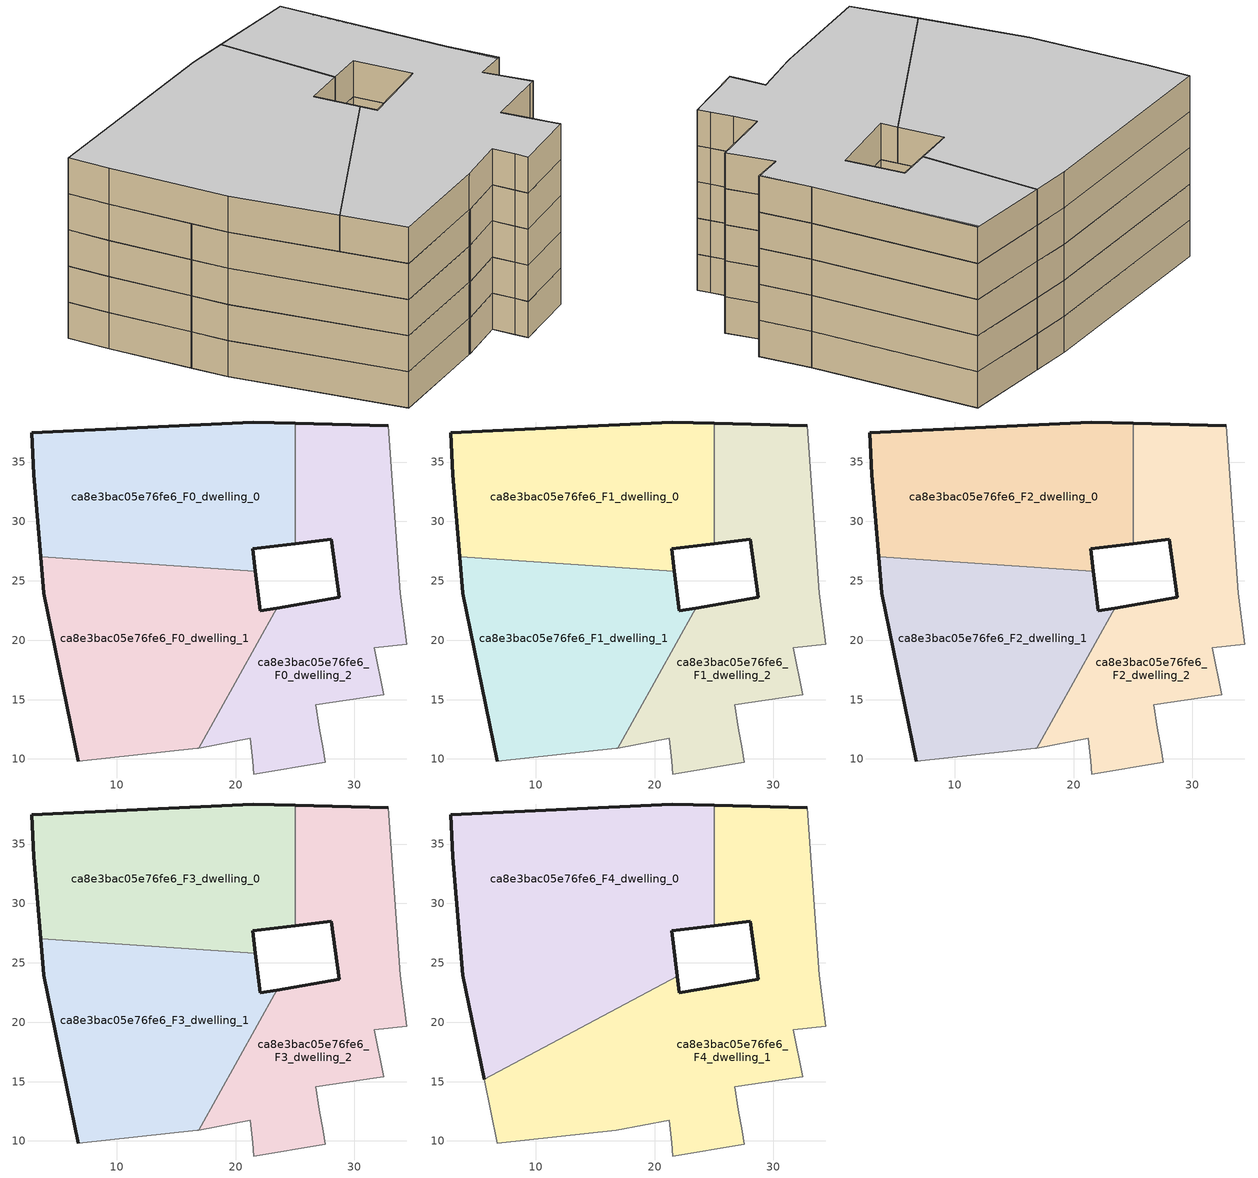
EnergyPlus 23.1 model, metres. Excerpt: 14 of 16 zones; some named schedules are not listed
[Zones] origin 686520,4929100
ca8e3bac05e76fe6_F0_dwelling_0
 floor ground (EU_floor_Construction): 25.04,28.13 25.04,38.28 21.51,38.38 2.83,37.46 3,33.93 3.6,27.04 21.67,25.79 21.44,27.7 z0
 wall outside (EU_wall_Construction): 25.04,28.13 21.44,27.7 21.67,25.79 / 3.6,27.04 3,33.93 2.83,37.46 21.51,38.38 25.04,38.28 z0:3
 wall to ca8e3bac05e76fe6_F0_dwelling_2 (EU_wall_Construction): 25.04,38.28 25.04,28.13 z0:3
 wall to ca8e3bac05e76fe6_F0_dwelling_1 (EU_wall_Construction): 21.67,25.79 3.6,27.04 z0:3
ca8e3bac05e76fe6_F0_dwelling_1
 floor ground (EU_floor_Construction): 16.9,10.91 23.46,22.71 22.09,22.47 21.67,25.79 3.6,27.04 3.87,23.94 6.75,9.79 16.79,10.89 z0
 wall outside (EU_wall_Construction): 6.75,9.79 3.87,23.94 3.6,27.04 / 21.67,25.79 22.09,22.47 23.46,22.71 z0:3
 wall to ca8e3bac05e76fe6_F0_dwelling_2 (EU_wall_Construction): 23.46,22.71 16.9,10.91 z0:3
 wall adiabatic (EU_wall_Construction): 16.9,10.91 16.79,10.89 6.75,9.79 z0:3
ca8e3bac05e76fe6_F0_dwelling_2
 floor ground (EU_floor_Construction): 27.57,9.74 27.38,10.82 27.06,12.62 26.75,14.57 31.9,15.32 32.49,15.39 31.69,19.37 34.43,19.66 33.87,23.95 32.85,38.05 25.04,38.28 25.04,28.13 28.07,28.5 28.72,23.62 23.46,22.71 16.9,10.91 21.25,11.75 21.43,9.86 21.53,8.74 z0
 wall outside (EU_wall_Construction): 23.46,22.71 28.72,23.62 28.07,28.5 25.04,28.13 / 25.04,38.28 32.85,38.05 z0:3
 wall adiabatic (EU_wall_Construction): 32.85,38.05 33.87,23.95 34.43,19.66 31.69,19.37 32.49,15.39 31.9,15.32 26.75,14.57 27.06,12.62 27.38,10.82 27.57,9.74 21.53,8.74 21.43,9.86 21.25,11.75 16.9,10.91 z0:3
ca8e3bac05e76fe6_F1_dwelling_0
 floor to ca8e3bac05e76fe6_F0_dwelling_0 (EU_floor_Construction): 25.04,28.13 25.04,38.28 21.51,38.38 2.83,37.46 3,33.93 3.6,27.04 21.67,25.79 21.44,27.7 z3
 wall outside (EU_wall_Construction): 25.04,28.13 21.44,27.7 21.67,25.79 / 3.6,27.04 3,33.93 2.83,37.46 21.51,38.38 25.04,38.28 z3:6
 wall to ca8e3bac05e76fe6_F1_dwelling_2 (EU_wall_Construction): 25.04,38.28 25.04,28.13 z3:6
 wall to ca8e3bac05e76fe6_F1_dwelling_1 (EU_wall_Construction): 21.67,25.79 3.6,27.04 z3:6
ca8e3bac05e76fe6_F1_dwelling_1
 floor to ca8e3bac05e76fe6_F0_dwelling_1 (EU_floor_Construction): 16.9,10.91 23.46,22.71 22.09,22.47 21.67,25.79 3.6,27.04 3.87,23.94 6.75,9.79 16.79,10.89 z3
 wall outside (EU_wall_Construction): 6.75,9.79 3.87,23.94 3.6,27.04 / 21.67,25.79 22.09,22.47 23.46,22.71 z3:6
 wall to ca8e3bac05e76fe6_F1_dwelling_2 (EU_wall_Construction): 23.46,22.71 16.9,10.91 z3:6
 wall adiabatic (EU_wall_Construction): 16.9,10.91 16.79,10.89 6.75,9.79 z3:6
ca8e3bac05e76fe6_F1_dwelling_2
 floor to ca8e3bac05e76fe6_F0_dwelling_2 (EU_floor_Construction): 27.57,9.74 27.38,10.82 27.06,12.62 26.75,14.57 31.9,15.32 32.49,15.39 31.69,19.37 34.43,19.66 33.87,23.95 32.85,38.05 25.04,38.28 25.04,28.13 28.07,28.5 28.72,23.62 23.46,22.71 16.9,10.91 21.25,11.75 21.43,9.86 21.53,8.74 z3
 wall outside (EU_wall_Construction): 23.46,22.71 28.72,23.62 28.07,28.5 25.04,28.13 / 25.04,38.28 32.85,38.05 z3:6
 wall adiabatic (EU_wall_Construction): 32.85,38.05 33.87,23.95 34.43,19.66 31.69,19.37 32.49,15.39 31.9,15.32 26.75,14.57 27.06,12.62 27.38,10.82 27.57,9.74 21.53,8.74 21.43,9.86 21.25,11.75 16.9,10.91 z3:6
ca8e3bac05e76fe6_F2_dwelling_0
 floor to ca8e3bac05e76fe6_F1_dwelling_0 (EU_floor_Construction): 25.04,28.13 25.04,38.28 21.51,38.38 2.83,37.46 3,33.93 3.6,27.04 21.67,25.79 21.44,27.7 z6
 wall outside (EU_wall_Construction): 25.04,28.13 21.44,27.7 21.67,25.79 / 3.6,27.04 3,33.93 2.83,37.46 21.51,38.38 25.04,38.28 z6:9
 wall to ca8e3bac05e76fe6_F2_dwelling_2 (EU_wall_Construction): 25.04,38.28 25.04,28.13 z6:9
 wall to ca8e3bac05e76fe6_F2_dwelling_1 (EU_wall_Construction): 21.67,25.79 3.6,27.04 z6:9
ca8e3bac05e76fe6_F2_dwelling_1
 floor to ca8e3bac05e76fe6_F1_dwelling_1 (EU_floor_Construction): 16.9,10.91 23.46,22.71 22.09,22.47 21.67,25.79 3.6,27.04 3.87,23.94 6.75,9.79 16.79,10.89 z6
 wall outside (EU_wall_Construction): 6.75,9.79 3.87,23.94 3.6,27.04 / 21.67,25.79 22.09,22.47 23.46,22.71 z6:9
 wall to ca8e3bac05e76fe6_F2_dwelling_2 (EU_wall_Construction): 23.46,22.71 16.9,10.91 z6:9
 wall adiabatic (EU_wall_Construction): 16.9,10.91 16.79,10.89 6.75,9.79 z6:9
ca8e3bac05e76fe6_F2_dwelling_2
 floor to ca8e3bac05e76fe6_F1_dwelling_2 (EU_floor_Construction): 27.57,9.74 27.38,10.82 27.06,12.62 26.75,14.57 31.9,15.32 32.49,15.39 31.69,19.37 34.43,19.66 33.87,23.95 32.85,38.05 25.04,38.28 25.04,28.13 28.07,28.5 28.72,23.62 23.46,22.71 16.9,10.91 21.25,11.75 21.43,9.86 21.53,8.74 z6
 wall outside (EU_wall_Construction): 23.46,22.71 28.72,23.62 28.07,28.5 25.04,28.13 / 25.04,38.28 32.85,38.05 z6:9
 wall adiabatic (EU_wall_Construction): 32.85,38.05 33.87,23.95 34.43,19.66 31.69,19.37 32.49,15.39 31.9,15.32 26.75,14.57 27.06,12.62 27.38,10.82 27.57,9.74 21.53,8.74 21.43,9.86 21.25,11.75 16.9,10.91 z6:9
ca8e3bac05e76fe6_F3_dwelling_0
 floor to ca8e3bac05e76fe6_F2_dwelling_0 (EU_floor_Construction): 25.04,28.13 25.04,38.28 21.51,38.38 2.83,37.46 3,33.93 3.6,27.04 21.67,25.79 21.44,27.7 z9
 wall outside (EU_wall_Construction): 25.04,28.13 21.44,27.7 21.67,25.79 / 3.6,27.04 3,33.93 2.83,37.46 21.51,38.38 25.04,38.28 z9:12
 wall to ca8e3bac05e76fe6_F3_dwelling_2 (EU_wall_Construction): 25.04,38.28 25.04,28.13 z9:12
 wall to ca8e3bac05e76fe6_F3_dwelling_1 (EU_wall_Construction): 21.67,25.79 3.6,27.04 z9:12
ca8e3bac05e76fe6_F3_dwelling_1
 floor to ca8e3bac05e76fe6_F2_dwelling_1 (EU_floor_Construction): 16.9,10.91 23.46,22.71 22.09,22.47 21.67,25.79 3.6,27.04 3.87,23.94 6.75,9.79 16.79,10.89 z9
 wall outside (EU_wall_Construction): 6.75,9.79 3.87,23.94 3.6,27.04 / 21.67,25.79 22.09,22.47 23.46,22.71 z9:12
 wall to ca8e3bac05e76fe6_F3_dwelling_2 (EU_wall_Construction): 23.46,22.71 16.9,10.91 z9:12
 wall adiabatic (EU_wall_Construction): 16.9,10.91 16.79,10.89 6.75,9.79 z9:12
ca8e3bac05e76fe6_F3_dwelling_2
 floor to ca8e3bac05e76fe6_F2_dwelling_2 (EU_floor_Construction): 27.57,9.74 27.38,10.82 27.06,12.62 26.75,14.57 31.9,15.32 32.49,15.39 31.69,19.37 34.43,19.66 33.87,23.95 32.85,38.05 25.04,38.28 25.04,28.13 28.07,28.5 28.72,23.62 23.46,22.71 16.9,10.91 21.25,11.75 21.43,9.86 21.53,8.74 z9
 wall outside (EU_wall_Construction): 23.46,22.71 28.72,23.62 28.07,28.5 25.04,28.13 / 25.04,38.28 32.85,38.05 z9:12
 wall adiabatic (EU_wall_Construction): 32.85,38.05 33.87,23.95 34.43,19.66 31.69,19.37 32.49,15.39 31.9,15.32 26.75,14.57 27.06,12.62 27.38,10.82 27.57,9.74 21.53,8.74 21.43,9.86 21.25,11.75 16.9,10.91 z9:12
ca8e3bac05e76fe6_F4_dwelling_0
 floor to ca8e3bac05e76fe6_F3_dwelling_0 (EU_floor_Construction): 25.04,28.13 25.04,38.28 21.51,38.38 2.83,37.46 3,33.93 3.6,27.04 21.67,25.79 21.44,27.7 z12
 floor to ca8e3bac05e76fe6_F3_dwelling_1 (EU_floor_Construction): 21.91,23.89 21.67,25.79 3.6,27.04 3.87,23.94 5.65,15.19 z12
 wall outside (EU_wall_Construction): 25.04,28.13 21.44,27.7 21.91,23.89 / 5.65,15.19 3.87,23.94 3,33.93 2.83,37.46 21.51,38.38 25.04,38.28 z12:15
 wall to ca8e3bac05e76fe6_F4_dwelling_1 (EU_wall_Construction): 25.04,38.28 25.04,28.13 / 21.91,23.89 5.65,15.19 z12:15
 ceiling to ca8e3bac05e76fe6_F5_dwelling_0 (EU_floor_Construction): 25.04,38.28 25.04,28.13 21.44,27.7 21.91,23.89 5.65,15.19 3.87,23.94 3,33.93 2.83,37.46 21.51,38.38 z15
ca8e3bac05e76fe6_F4_dwelling_1
 floor to ca8e3bac05e76fe6_F3_dwelling_1 (EU_floor_Construction): 16.9,10.91 23.46,22.71 22.09,22.47 21.91,23.89 5.65,15.19 6.75,9.79 16.79,10.89 z12
 floor to ca8e3bac05e76fe6_F3_dwelling_2 (EU_floor_Construction): 27.57,9.74 27.38,10.82 27.06,12.62 26.75,14.57 31.9,15.32 32.49,15.39 31.69,19.37 34.43,19.66 33.87,23.95 32.85,38.05 25.04,38.28 25.04,28.13 28.07,28.5 28.72,23.62 23.46,22.71 16.9,10.91 21.25,11.75 21.43,9.86 21.53,8.74 z12
 wall outside (EU_wall_Construction): 21.91,23.89 22.09,22.47 28.72,23.62 28.07,28.5 25.04,28.13 / 25.04,38.28 32.85,38.05 z12:15
 wall adiabatic (EU_wall_Construction): 32.85,38.05 33.87,23.95 34.43,19.66 31.69,19.37 32.49,15.39 31.9,15.32 26.75,14.57 27.06,12.62 27.38,10.82 27.57,9.74 21.53,8.74 21.43,9.86 21.25,11.75 16.79,10.89 6.75,9.79 5.65,15.19 z12:15
 ceiling to ca8e3bac05e76fe6_F5_dwelling_1 (EU_floor_Construction): 32.85,38.05 33.87,23.95 34.43,19.66 31.69,19.37 32.49,15.39 31.9,15.32 26.75,14.57 27.06,12.62 27.38,10.82 27.57,9.74 21.53,8.74 21.43,9.86 21.25,11.75 16.79,10.89 6.75,9.79 5.65,15.19 21.91,23.89 22.09,22.47 28.72,23.62 28.07,28.5 25.04,28.13 25.04,38.28 z15
shading: 34.23,19.69 32.65,38.04 z0:15
[Building]
EU S2 Campaign: North Axis=0; Terrain=City; Solar Distribution=FullExterior
[Site:Location]
Bologna: Latitude=44.5; Longitude=11.25; Time Zone=1; Elevation=37
[SizingPeriod:WeatherFileDays]
AnnualSizingPeriod: Begin Month=1; Begin Day of Month=1; End Month=12; End Day of Month=31; Day of Week for Start Day=Monday; Use Weather File Daylight Saving Period=No; Use Weather File Rain and Snow Indicators=No
[MATERIAL]
EU_InternalMass_Material: Roughness=MediumRough; Thickness=0.1; Conductivity=1; Density=1800; Specific Heat=900; Thermal Absorptance=0.9; Solar Absorptance=0.7; Visible Absorptance=0.7
[MATERIAL:NOMASS] Roughness=MediumRough; Thermal Absorptance=0.9; Solar Absorptance=0.7; Visible Absorptance=0.7
Name | Thermal Resistance
EU_wall_NoMass | 0.905828
EU_floor_NoMass | 0.67114
[CONSTRUCTION]
EU_wall_Construction: EU_wall_NoMass
EU_floor_Construction: EU_floor_NoMass
EU_InternalMass_Construction: EU_InternalMass_Material
[ZONE] Type=1; Multiplier=1; Ceiling Height=autocalculate; Floor Area=autocalculate; Part of Total Floor Area=Yes
Name | Volume
ca8e3bac05e76fe6_F0_dwelling_0; ca8e3bac05e76fe6_F1_dwelling_0; ca8e3bac05e76fe6_F2_dwelling_0; ca8e3bac05e76fe6_F3_dwelling_0 | 743.028
ca8e3bac05e76fe6_F4_dwelling_0 | 1114.58
ca8e3bac05e76fe6_F0_dwelling_1; ca8e3bac05e76fe6_F1_dwelling_1; ca8e3bac05e76fe6_F2_dwelling_1; ca8e3bac05e76fe6_F3_dwelling_1 | 743.043
ca8e3bac05e76fe6_F4_dwelling_1 | 1114.54
ca8e3bac05e76fe6_F0_dwelling_2; ca8e3bac05e76fe6_F1_dwelling_2; ca8e3bac05e76fe6_F2_dwelling_2; ca8e3bac05e76fe6_F3_dwelling_2 | 743.048
[INTERNALMASS] Construction=EU_InternalMass_Construction
Name | Zone or ZoneList | Surface Area
ca8e3bac05e76fe6_F0_dwelling_0_EU_InternalMass | ca8e3bac05e76fe6_F0_dwelling_0 | 247.676
ca8e3bac05e76fe6_F0_dwelling_1_EU_InternalMass | ca8e3bac05e76fe6_F0_dwelling_1 | 247.681
ca8e3bac05e76fe6_F0_dwelling_2_EU_InternalMass | ca8e3bac05e76fe6_F0_dwelling_2 | 247.682
ca8e3bac05e76fe6_F1_dwelling_0_EU_InternalMass | ca8e3bac05e76fe6_F1_dwelling_0 | 247.676
ca8e3bac05e76fe6_F1_dwelling_1_EU_InternalMass | ca8e3bac05e76fe6_F1_dwelling_1 | 247.681
ca8e3bac05e76fe6_F1_dwelling_2_EU_InternalMass | ca8e3bac05e76fe6_F1_dwelling_2 | 247.682
ca8e3bac05e76fe6_F2_dwelling_0_EU_InternalMass | ca8e3bac05e76fe6_F2_dwelling_0 | 247.676
ca8e3bac05e76fe6_F2_dwelling_1_EU_InternalMass | ca8e3bac05e76fe6_F2_dwelling_1 | 247.681
ca8e3bac05e76fe6_F2_dwelling_2_EU_InternalMass | ca8e3bac05e76fe6_F2_dwelling_2 | 247.682
ca8e3bac05e76fe6_F3_dwelling_0_EU_InternalMass | ca8e3bac05e76fe6_F3_dwelling_0 | 247.676
ca8e3bac05e76fe6_F3_dwelling_1_EU_InternalMass | ca8e3bac05e76fe6_F3_dwelling_1 | 247.681
ca8e3bac05e76fe6_F3_dwelling_2_EU_InternalMass | ca8e3bac05e76fe6_F3_dwelling_2 | 247.682
ca8e3bac05e76fe6_F4_dwelling_0_EU_InternalMass | ca8e3bac05e76fe6_F4_dwelling_0 | 371.528
ca8e3bac05e76fe6_F4_dwelling_1_EU_InternalMass | ca8e3bac05e76fe6_F4_dwelling_1 | 371.513
[OTHEREQUIPMENT] Fuel Type=Electricity; Design Level Calculation Method=Watts/Area; Power per Zone Floor Area=1; Fraction Latent=0; Fraction Radiant=0; Fraction Lost=0; Carbon Dioxide Generation Rate=0; EndUse Subcategory=EU_Step8_InternalGains
Name | Zone or ZoneList or Space or SpaceList | Schedule
EU_Step8_InternalGain_ca8e3bac05e76fe6_F0_dwelling_0_f000 | ca8e3bac05e76fe6_F0_dwelling_0 | EU_Step8_GainSchedule_ca8e3bac05e76fe6_F0_dwelling_0_f000
EU_Step8_InternalGain_ca8e3bac05e76fe6_F0_dwelling_1_f000 | ca8e3bac05e76fe6_F0_dwelling_1 | EU_Step8_GainSchedule_ca8e3bac05e76fe6_F0_dwelling_1_f000
EU_Step8_InternalGain_ca8e3bac05e76fe6_F0_dwelling_2_f000 | ca8e3bac05e76fe6_F0_dwelling_2 | EU_Step8_GainSchedule_ca8e3bac05e76fe6_F0_dwelling_2_f000
EU_Step8_InternalGain_ca8e3bac05e76fe6_F1_dwelling_0_f000 | ca8e3bac05e76fe6_F1_dwelling_0 | EU_Step8_GainSchedule_ca8e3bac05e76fe6_F1_dwelling_0_f000
EU_Step8_InternalGain_ca8e3bac05e76fe6_F1_dwelling_1_f000 | ca8e3bac05e76fe6_F1_dwelling_1 | EU_Step8_GainSchedule_ca8e3bac05e76fe6_F1_dwelling_1_f000
EU_Step8_InternalGain_ca8e3bac05e76fe6_F1_dwelling_2_f000 | ca8e3bac05e76fe6_F1_dwelling_2 | EU_Step8_GainSchedule_ca8e3bac05e76fe6_F1_dwelling_2_f000
EU_Step8_InternalGain_ca8e3bac05e76fe6_F2_dwelling_0_f000 | ca8e3bac05e76fe6_F2_dwelling_0 | EU_Step8_GainSchedule_ca8e3bac05e76fe6_F2_dwelling_0_f000
EU_Step8_InternalGain_ca8e3bac05e76fe6_F2_dwelling_1_f000 | ca8e3bac05e76fe6_F2_dwelling_1 | EU_Step8_GainSchedule_ca8e3bac05e76fe6_F2_dwelling_1_f000
EU_Step8_InternalGain_ca8e3bac05e76fe6_F2_dwelling_2_f000 | ca8e3bac05e76fe6_F2_dwelling_2 | EU_Step8_GainSchedule_ca8e3bac05e76fe6_F2_dwelling_2_f000
EU_Step8_InternalGain_ca8e3bac05e76fe6_F3_dwelling_0_f000 | ca8e3bac05e76fe6_F3_dwelling_0 | EU_Step8_GainSchedule_ca8e3bac05e76fe6_F3_dwelling_0_f000
EU_Step8_InternalGain_ca8e3bac05e76fe6_F3_dwelling_1_f000 | ca8e3bac05e76fe6_F3_dwelling_1 | EU_Step8_GainSchedule_ca8e3bac05e76fe6_F3_dwelling_1_f000
EU_Step8_InternalGain_ca8e3bac05e76fe6_F3_dwelling_2_f000 | ca8e3bac05e76fe6_F3_dwelling_2 | EU_Step8_GainSchedule_ca8e3bac05e76fe6_F3_dwelling_2_f000
EU_Step8_InternalGain_ca8e3bac05e76fe6_F4_dwelling_0_f000 | ca8e3bac05e76fe6_F4_dwelling_0 | EU_Step8_GainSchedule_ca8e3bac05e76fe6_F4_dwelling_0_f000
EU_Step8_InternalGain_ca8e3bac05e76fe6_F4_dwelling_1_f000 | ca8e3bac05e76fe6_F4_dwelling_1 | EU_Step8_GainSchedule_ca8e3bac05e76fe6_F4_dwelling_1_f000
[ZONEVENTILATION:DESIGNFLOWRATE] Schedule=EU_AlwaysOn; Design Flow Rate Calculation Method=AirChanges/Hour; Air Changes per Hour=0.73129; Ventilation Type=Natural; Fan Pressure Rise=0; Fan Total Efficiency=1; Constant Term Coefficient=1; Temperature Term Coefficient=0; Velocity Term Coefficient=0; Velocity Squared Term Coefficient=0; Minimum Indoor Temperature=-100; Maximum Indoor Temperature=100; Delta Temperature=-100; Minimum Outdoor Temperature=-100; Maximum Outdoor Temperature=100; Maximum Wind Speed=40
Name | Zone or ZoneList or Space or SpaceList
EU_ConstantAir_ca8e3bac05e76fe6_F0_dwelling_0 | ca8e3bac05e76fe6_F0_dwelling_0
EU_ConstantAir_ca8e3bac05e76fe6_F0_dwelling_1 | ca8e3bac05e76fe6_F0_dwelling_1
EU_ConstantAir_ca8e3bac05e76fe6_F0_dwelling_2 | ca8e3bac05e76fe6_F0_dwelling_2
EU_ConstantAir_ca8e3bac05e76fe6_F1_dwelling_0 | ca8e3bac05e76fe6_F1_dwelling_0
EU_ConstantAir_ca8e3bac05e76fe6_F1_dwelling_1 | ca8e3bac05e76fe6_F1_dwelling_1
EU_ConstantAir_ca8e3bac05e76fe6_F1_dwelling_2 | ca8e3bac05e76fe6_F1_dwelling_2
EU_ConstantAir_ca8e3bac05e76fe6_F2_dwelling_0 | ca8e3bac05e76fe6_F2_dwelling_0
EU_ConstantAir_ca8e3bac05e76fe6_F2_dwelling_1 | ca8e3bac05e76fe6_F2_dwelling_1
EU_ConstantAir_ca8e3bac05e76fe6_F2_dwelling_2 | ca8e3bac05e76fe6_F2_dwelling_2
EU_ConstantAir_ca8e3bac05e76fe6_F3_dwelling_0 | ca8e3bac05e76fe6_F3_dwelling_0
EU_ConstantAir_ca8e3bac05e76fe6_F3_dwelling_1 | ca8e3bac05e76fe6_F3_dwelling_1
EU_ConstantAir_ca8e3bac05e76fe6_F3_dwelling_2 | ca8e3bac05e76fe6_F3_dwelling_2
EU_ConstantAir_ca8e3bac05e76fe6_F4_dwelling_0 | ca8e3bac05e76fe6_F4_dwelling_0
EU_ConstantAir_ca8e3bac05e76fe6_F4_dwelling_1 | ca8e3bac05e76fe6_F4_dwelling_1
[HVACTEMPLATE:THERMOSTAT] Constant Heating Setpoint=20; Constant Cooling Setpoint=50
EU_HeatOnly_ca8e3bac05e76fe6_F0_dwelling_0; EU_HeatOnly_ca8e3bac05e76fe6_F0_dwelling_1; EU_HeatOnly_ca8e3bac05e76fe6_F0_dwelling_2; EU_HeatOnly_ca8e3bac05e76fe6_F1_dwelling_0; EU_HeatOnly_ca8e3bac05e76fe6_F1_dwelling_1; EU_HeatOnly_ca8e3bac05e76fe6_F1_dwelling_2; EU_HeatOnly_ca8e3bac05e76fe6_F2_dwelling_0; EU_HeatOnly_ca8e3bac05e76fe6_F2_dwelling_1; EU_HeatOnly_ca8e3bac05e76fe6_F2_dwelling_2; EU_HeatOnly_ca8e3bac05e76fe6_F3_dwelling_0; EU_HeatOnly_ca8e3bac05e76fe6_F3_dwelling_1; EU_HeatOnly_ca8e3bac05e76fe6_F3_dwelling_2; EU_HeatOnly_ca8e3bac05e76fe6_F4_dwelling_0; EU_HeatOnly_ca8e3bac05e76fe6_F4_dwelling_1; EU_HeatOnly_ca8e3bac05e76fe6_F5_dwelling_0; EU_HeatOnly_ca8e3bac05e76fe6_F5_dwelling_1
[HVACTEMPLATE:ZONE:IDEALLOADSAIRSYSTEM] System Availability Schedule=EU_AlwaysOn; Maximum Heating Supply Air Temperature=50; Minimum Cooling Supply Air Temperature=13; Maximum Heating Supply Air Humidity Ratio=0.0156; Minimum Cooling Supply Air Humidity Ratio=0.0077; Heating Limit=NoLimit; Cooling Limit=NoLimit; Heating Availability Schedule=EU_AlwaysOn; Cooling Availability Schedule=EU_CoolingOff; Dehumidification Control Type=ConstantSensibleHeatRatio; Cooling Sensible Heat Ratio=0.7; Dehumidification Setpoint=60; Humidification Control Type=None; Humidification Setpoint=30; Outdoor Air Method=None; Outdoor Air Flow Rate per Person=0.00944; Outdoor Air Flow Rate per Zone Floor Area=0; Outdoor Air Flow Rate per Zone=0; Demand Controlled Ventilation Type=None; Outdoor Air Economizer Type=NoEconomizer; Heat Recovery Type=None; Sensible Heat Recovery Effectiveness=0.7; Latent Heat Recovery Effectiveness=0.65
Name | Template Thermostat
ca8e3bac05e76fe6_F0_dwelling_0 | EU_HeatOnly_ca8e3bac05e76fe6_F0_dwelling_0
ca8e3bac05e76fe6_F0_dwelling_1 | EU_HeatOnly_ca8e3bac05e76fe6_F0_dwelling_1
ca8e3bac05e76fe6_F0_dwelling_2 | EU_HeatOnly_ca8e3bac05e76fe6_F0_dwelling_2
